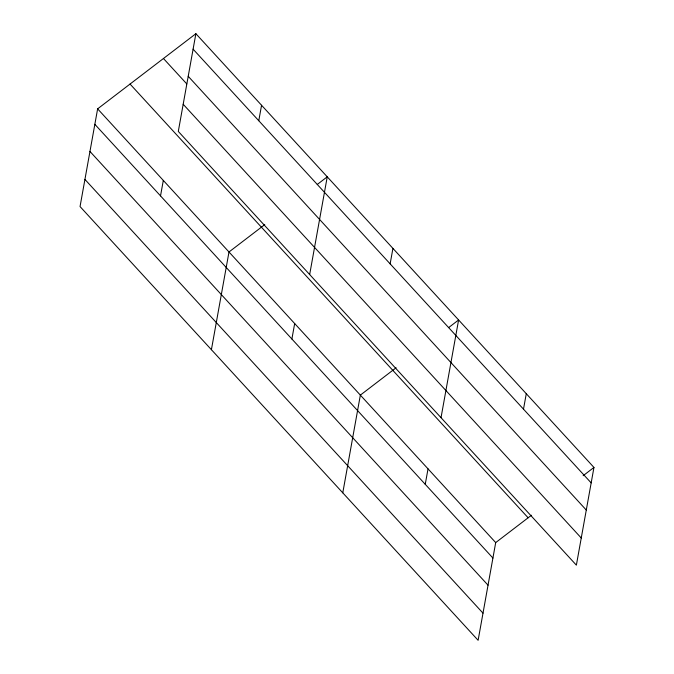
<?xml version="1.0" encoding="UTF-8"?>
<svg xmlns="http://www.w3.org/2000/svg" width="674" height="674" viewBox="0 0 674 674"><rect width="100%" height="100%" fill="white"/><g stroke="black" fill="none" stroke-linecap="round" stroke-linejoin="round"><path stroke-width="1.01" d="M195.881 33.7L178.298 131.413L576.371 565.149L593.954 467.436L195.881 33.7L97.629 108.851L80.046 206.564L478.119 640.3L495.702 542.587L531.466 515.231M160.53 195.881L163.31 180.421M211.409 349.696L228.992 251.983L264.756 224.627M258.782 120.73L261.563 105.262M291.893 339.014L294.673 323.554M309.661 274.545L327.244 176.832L317.269 184.465M342.78 492.829L360.354 395.116L396.118 367.76M390.145 263.863L392.925 248.394M425.243 484.32L428.032 468.851M441.023 417.678L458.606 319.965L448.631 327.598M523.496 409.16L526.284 393.7M583.145 475.701L593.954 467.436M193.093 49.16L591.174 482.896M188.215 76.305L586.287 510.041M163.453 58.503L186.765 83.896M183.185 104.268L581.258 538.004M130.048 84.056L528.13 517.784M97.629 108.851L495.702 542.587M94.84 124.319L492.921 558.047M89.962 151.456L488.035 585.192M84.932 179.427L483.005 613.155"/></g></svg>
